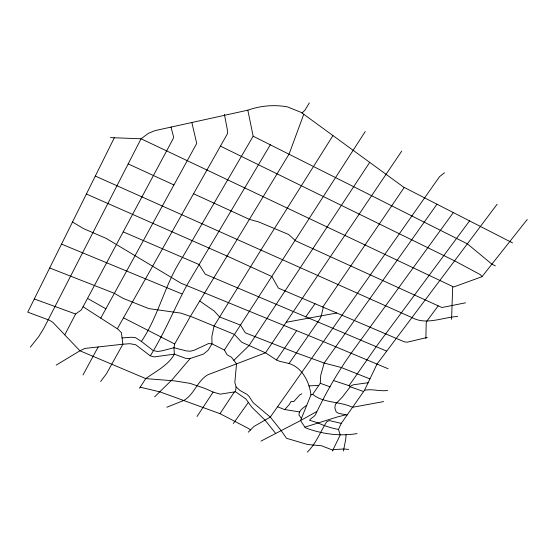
<?xml version="1.0" encoding="UTF-8"?>
<svg xmlns="http://www.w3.org/2000/svg" width="555" height="555" viewBox="0 0 555 555"><rect width="100%" height="100%" fill="white"/><g stroke="black" fill="none" stroke-linecap="round" stroke-linejoin="round"><path stroke-width="0.83" d="M425.872 338.557L426.219 322.691L427.045 320.915L438.2 305.826M451.576 319.347L452.707 286.54M260.954 441.121L300.546 420.565L310.953 394.91L312.673 394.39L320.256 383.276L320.728 375.346L324.182 363.039L436.972 204.205M346.077 434.496L345.793 438.929L343.434 451.035M332.403 451.048L340.229 434.974L338.495 429.424L341.256 423.375L364.496 390.29L377.005 364.08L497.065 204.296M275.696 433.469L265.019 420.114L251.734 407.079L245.851 398.927L235.486 391.754L236.104 386.96L234.834 382.485L236.527 363.851L231.497 357.302L227.148 354.791L224.386 350.038L211.982 343.836L208.458 343.6L194.354 350.17L190.421 351.218L186.418 350.926L173.951 347.721L161.949 350.864L157.467 351.481L153.069 350.482L141.407 341.436L135.413 337.641L131.313 337.232L122.065 337.933M303.758 114.268L289.134 153.992L190.393 316.378L174.686 343.982L173.951 347.721L174.339 354.166C168.727 365.003 155.428 371.566 145.75 378.6L139.492 388.264M453.317 212.572L351.149 353.251C337.731 372.245 325.868 392.704 315.989 413.628C314.845 416.909 311.313 417.589 309.475 420.197L317.599 422.771C324.051 425.747 331.342 428.12 338.495 429.424M323.364 307.283L321.109 316.336L319.59 319.409L289.051 363.504L279.734 361.326L276.459 359.959L265.498 352.827L241.737 342.275L234.453 334.443L192.342 317.044L180.861 313.103L148.809 308.622L122.946 298.285L114.379 293.317L49.686 267.968M270.361 144.709L186.716 285.506C174.298 308.781 164.322 333.382 150.294 355.824L154.006 356.921L174.339 354.166L185.745 358.37L190.192 358.488L203.491 354.083L208.125 350.247L211.982 343.836L211.864 336.49L214.077 326.028L260.899 250.076L332.958 135.573M114.33 137.772L27.75 312.146L49.666 320.332L52.891 322.386L79.913 350.781L145.75 378.6L174.922 380.924L190.219 383.408L204.92 388.417L213.134 392.059L220.148 394.168L235.486 391.754M98.186 346.951L83 374.951M64.769 334.866L75.612 314.005L81.384 309.87L173.174 138.681L173.521 136.683L170.989 127.012M100.753 318.119L196.72 143.44L191.829 122.447M117.306 328.761L227.453 133.72L227.314 129.488L224.4 114.261M141.407 341.436C158.98 315.372 164.877 283.667 182.338 257.631L253.156 136.197L247.821 110.181L155.032 130.619L148.456 133.311L141.067 138.778L43.644 328.671L38.732 336.566L30.31 347.166M309.371 102.89L304.868 110.258L302.038 113.012M224.386 350.038L365.225 131.535M197.039 416.486L213.134 392.059M369.692 162.372L249.084 345.536L233.828 360.334M140.193 387.182L160.034 391.906L220.016 413.676L234.376 391.927M401.737 151.092L265.498 352.827L207.764 374.805C197.365 380.772 194.243 394.494 183.865 400.426L166.812 407.245M322.795 307.04L404.227 187.444M333.784 380.626L349.033 385.676L376.366 346.438L469.565 220.89M276.459 359.959L296.675 330.613M305.743 316.877L315.046 303.731M233.343 423.486L248.362 402.41M100.635 381.5L106.414 373.82L122.87 344.225L121.392 332.667L118.097 329.268L83.063 306.742M527.25 219.454L481.969 276.709L453.643 286.984L141.067 138.778L110.445 137.626M307.331 452.11C316.121 443.549 320.228 431.901 326.728 421.8L329.281 420.551L341.256 423.375M190.192 358.488L172.237 379.585L154.644 396.846M284.777 409.555L289.266 404.519L291.125 401.404L293.762 401.612L299.665 394.987L301.865 393.8M248.251 432.178L254.017 426.427L270.292 417.096L439.539 176.67L444.541 172.744M345.682 414.869L337.051 417.048L304.903 427.142M306.603 405.344C303.439 407.786 298.819 410.312 298.93 414.883L301.386 418.449M56.194 365.148L79.913 350.781L84.971 348.415L122.87 344.225L129.849 343.698L135.635 344.71L150.294 355.824M316.399 411.727L300.546 420.565L304.993 427.281L306.187 428.092C322.413 434.107 339.979 436.417 357.129 433.594M427.308 337.433L407.308 342.171L404.422 341.88L278.409 288.094L271.881 276.543L227.529 256.237L86.4 194.028M465.541 302.808L441.946 307.532L295.843 240.946L288.558 234.446L258.63 221.91L249.479 219.385L193.66 193.806M383.63 401.577L352.55 407.294C339.833 401.182 324.071 403.464 312.673 394.39M286.408 322.219L336.767 312.999M457.66 316.475C442.862 317.252 426.67 325.279 412.559 317.862L95.314 176.067M364.496 390.29C372.183 388.569 379.925 391.677 387.577 390.422M368.111 382.714L353.299 384.802L350.885 385.982L342.275 397.151L335.387 404.269L334.852 407.849L336.184 411.928L338.807 413.406L347.166 414.96M308.962 385.892L318.785 385.441M348.623 449.411L343.829 449.016L334.228 449.529L332.528 450.036L321.477 445.748L307.616 444.513L286.505 438.29L281.17 430.625L270.292 417.096L254.315 403.651L252.747 402.118L249.049 396.312L246.913 394.314L240.1 390.56L236.104 386.96M299.527 411.921L284.229 409.465L277.569 406.76M363.615 391.539L350.08 386.71L349.033 385.676M320.256 383.276L330.204 386.89M34.292 298.972L75.612 314.005M369.928 378.905L341.263 367.507L324.182 363.039L296.412 352.904L245.317 332.827L240.565 325.154L219.572 316.947L214.313 311.119L199.772 301.025M289.051 363.504C302.274 367.611 309.433 382.034 310.953 394.91M61.529 244.11L181.874 293.893M388.16 368.756L323.412 341.63L181.09 283.258L106.255 238.442L83.333 228.514L72.518 221.986M386.655 351.128L205.267 274.191L199.12 264.548L123.21 231.865M128.177 163.905L173.923 184.94M220.467 146.131L454.587 260.829L480.47 274.725L481.969 276.709M253.156 136.197L467.463 243.895L491.973 264.215L495.317 265.88M123.487 317.849L174.686 343.982M512.536 242.889L403.631 187.139L301.261 112.443L287.462 106.886A72.261 66.128 -18.3 0 0 247.821 110.181M220.016 413.676L248.779 428.64L250.465 429.972M87.523 298.417L105.88 308.788"/></g></svg>
